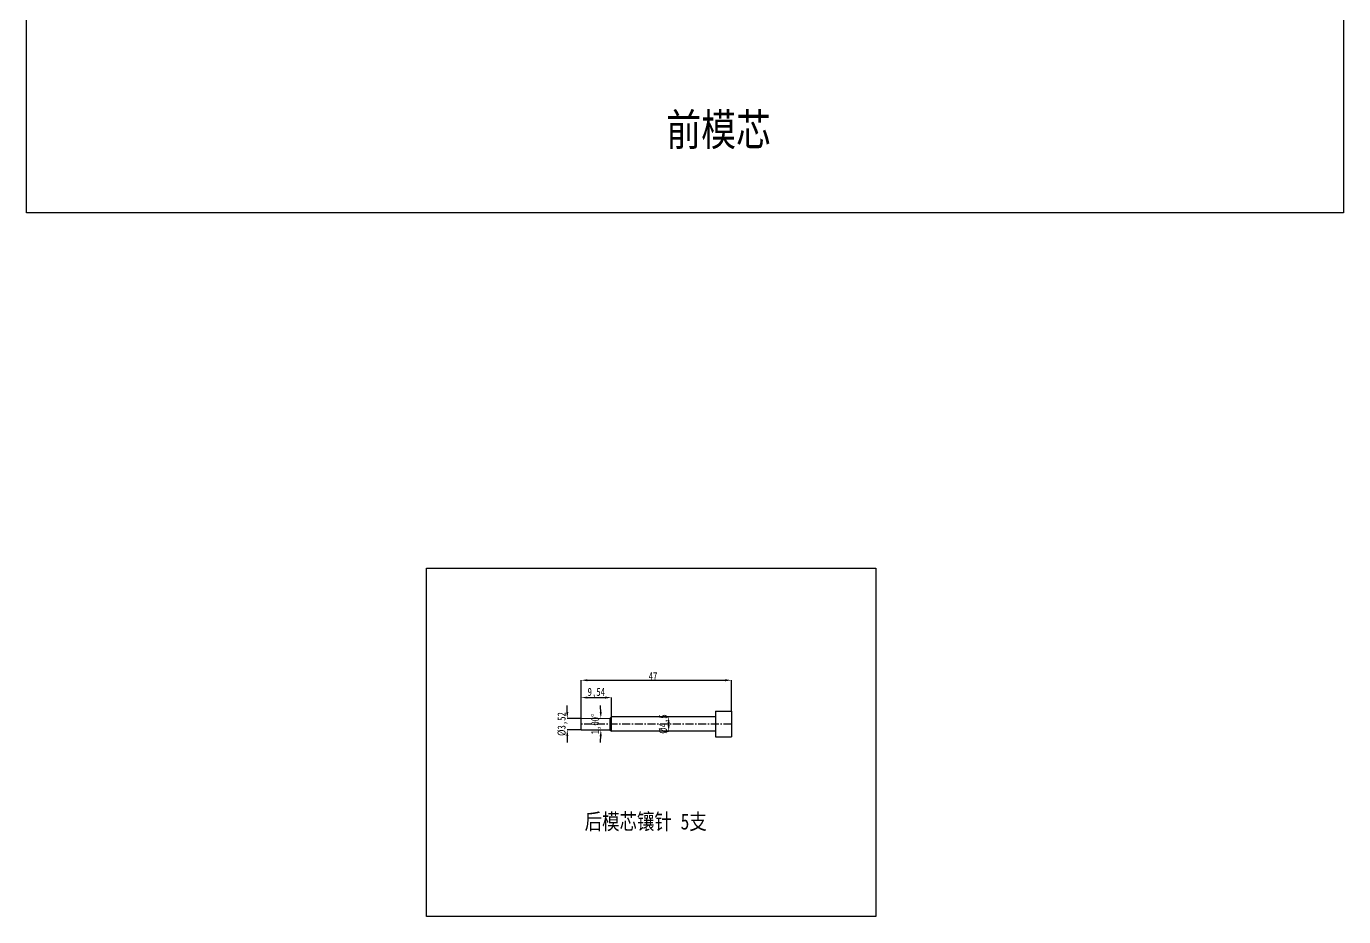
# Model space of a CAD drawing. Header units: millimetres. Extents: x 629 to 2024, y -4394 to 1386.
# Drawn here: x 1059 to 1470.6, y -2366.1 to -2087.8 of the extents above; entities that cross this region are included whole.
import ezdxf

# ---------------------------------------------------------------- set-up
doc = ezdxf.new("R2010")
doc.units = ezdxf.units.MM
doc.header["$LTSCALE"] = 16.335
doc.header["$PDMODE"] = 3
doc.header["$PDSIZE"] = 0.3125
doc.linetypes.add('CENTER', pattern=[0.6, 0.375, -0.075, 0.075, -0.075])
doc.layers.get('0').update_dxf_attribs({"linetype": 'CONTINUOUS'})
doc.layers.get('Defpoints').update_dxf_attribs({"linetype": 'CONTINUOUS'})
doc.layers.add('dim', color=4, linetype='CONTINUOUS', lineweight=9)
doc.styles.get("Standard").update_dxf_attribs({"font": 'txt', "width": 0.8})
doc.dimstyles.new('副本 ISO-25-1', dxfattribs={"dimtxt": 5, "dimasz": 5, "dimexe": 0, "dimexo": 0, "dimgap": 0, "dimtad": 1, "dimtxsty": 'Standard', "dimcen": 0, "dimclrd": 4, "dimclre": 4, "dimclrt": 6, "dimazin": 0, "dimtfac": 1, "dimtofl": 0, "dimtmove": 0, "dimatfit": 3, "dimfxl": 0, "dimarcsym": 0})

# ---------------------------------------------------------------- blocks, each defined once
blk = doc.blocks.new('*D367')
at = {"layer": 'Defpoints', "color": 0}
for p in [(1232.35, -2304.1), (1241.39, -2304.03), (1232.35, -2307.62), (1238.53, -2306.47), (1241.39, -2307.7)]:
    blk.add_point(p, dxfattribs=at)
at = {"layer": 'dim', "color": 4, "linetype": 'Continuous', "lineweight": -2}
for start, end in [(1.0517, 1.6033), (358.3967, 358.9483)]:
    blk.add_arc((1030.81, -2305.86), 207.72, start, end, dxfattribs=at)
at = {"layer": 'dim', "color": 4}
for points in [[(1238.83, -2302.05), (1238.17, -2302.06), (1238.53, -2304.05)], [(1238.17, -2309.67), (1238.83, -2309.68), (1238.53, -2307.68)]]:
    blk.add_solid(points, dxfattribs=at)
at = {"layer": 'dim', "color": 6, "insert": (1237.07, -2305.86), "char_height": 2.5, "attachment_point": 5, "rotation": 90}
blk.add_mtext('1,00°', dxfattribs=at)
blk = doc.blocks.new('*D368')
at = {"layer": 'Defpoints', "color": 0}
for p in [(1232.35, -2304.1), (1228.04, -2307.62), (1232.32, -2307.62)]:
    blk.add_point(p, dxfattribs=at)
at = {"layer": 'dim', "color": 4, "linetype": 'Continuous', "lineweight": -2}
for p, q in [((1228.04, -2302.1), (1228.04, -2300.1)), ((1232.35, -2304.1), (1228.04, -2304.1)), ((1232.32, -2307.62), (1228.04, -2307.62)), ((1228.04, -2309.62), (1228.04, -2311.62))]:
    blk.add_line(p, q, dxfattribs=at)
at = {"layer": 'dim', "color": 4}
for points in [[(1227.71, -2302.1), (1228.38, -2302.1), (1228.04, -2304.1)], [(1227.71, -2309.62), (1228.38, -2309.62), (1228.04, -2307.62)]]:
    blk.add_solid(points, dxfattribs=at)
at = {"layer": 'dim', "color": 6, "insert": (1226.58, -2305.86), "char_height": 2.5, "attachment_point": 5, "rotation": 90}
blk.add_mtext('%%c3,52', dxfattribs=at)
blk = doc.blocks.new('*D369')
at = {"layer": 'Defpoints', "color": 0}
for p in [(1241.88, -2297.59), (1241.88, -2303.61), (1232.35, -2305.86)]:
    blk.add_point(p, dxfattribs=at)
at = {"layer": 'dim', "color": 4, "linetype": 'Continuous', "lineweight": -2}
for p, q in [((1232.35, -2305.86), (1232.35, -2297.59)), ((1234.35, -2297.59), (1239.88, -2297.59)), ((1241.88, -2303.61), (1241.88, -2297.59))]:
    blk.add_line(p, q, dxfattribs=at)
at = {"layer": 'dim', "color": 4}
for points in [[(1234.35, -2297.25), (1234.35, -2297.92), (1232.35, -2297.59)], [(1239.88, -2297.25), (1239.88, -2297.92), (1241.88, -2297.59)]]:
    blk.add_solid(points, dxfattribs=at)
at = {"layer": 'dim', "color": 6, "insert": (1237.12, -2296.13), "char_height": 2.5, "attachment_point": 5}
blk.add_mtext('9,54', dxfattribs=at)
blk = doc.blocks.new('*D370')
at = {"layer": 'Defpoints', "color": 0}
for p in [(1279.34, -2292.17), (1232.35, -2304.11), (1279.34, -2301.86)]:
    blk.add_point(p, dxfattribs=at)
at = {"layer": 'dim', "color": 4, "linetype": 'Continuous', "lineweight": -2}
for p, q in [((1232.35, -2304.11), (1232.35, -2292.17)), ((1234.35, -2292.17), (1277.34, -2292.17)), ((1279.34, -2301.86), (1279.34, -2292.17))]:
    blk.add_line(p, q, dxfattribs=at)
at = {"layer": 'dim', "color": 4}
for points in [[(1234.35, -2291.83), (1234.35, -2292.5), (1232.35, -2292.17)], [(1277.34, -2291.83), (1277.34, -2292.5), (1279.34, -2292.17)]]:
    blk.add_solid(points, dxfattribs=at)
at = {"layer": 'dim', "color": 6, "insert": (1254.82, -2290.92), "char_height": 2.5, "attachment_point": 5}
blk.add_mtext('47', dxfattribs=at)
blk = doc.blocks.new('*D371')
at = {"layer": 'Defpoints', "color": 0}
for p in [(1258.11, -2303.61), (1258.11, -2308.11), (1259.72, -2308.11)]:
    blk.add_point(p, dxfattribs=at)
at = {"layer": 'dim', "color": 4, "linetype": 'Continuous', "lineweight": -2}
for p, q in [((1258.11, -2303.61), (1259.72, -2303.61)), ((1258.11, -2308.11), (1259.72, -2308.11)), ((1259.72, -2305.61), (1259.72, -2306.11))]:
    blk.add_line(p, q, dxfattribs=at)
at = {"layer": 'dim', "color": 4}
for points in [[(1259.39, -2305.61), (1260.06, -2305.61), (1259.72, -2303.61)], [(1259.39, -2306.11), (1260.06, -2306.11), (1259.72, -2308.11)]]:
    blk.add_solid(points, dxfattribs=at)
at = {"layer": 'dim', "color": 6, "insert": (1258.27, -2305.86), "char_height": 2.5, "attachment_point": 5, "rotation": 90}
blk.add_mtext('%%c4,5', dxfattribs=at)

msp = doc.modelspace()

# ---------------------------------------------------------------- linework, layer by layer
at = {"color": 7, "linetype": 'Continuous'}
for p, q in [((1232.348, -2304.104), (1241.392, -2304.026)), ((1232.348, -2307.621), (1232.348, -2304.105)), ((1241.393, -2304.104), (1241.884, -2303.613)), ((1241.393, -2304.104), (1241.393, -2307.622)), ((1241.884, -2308.113), (1241.884, -2303.613)), ((1274.343, -2303.613), (1241.884, -2303.613)), ((1274.343, -2301.863), (1279.343, -2301.863)), ((1274.343, -2301.865), (1274.343, -2309.862)), ((1279.343, -2301.863), (1279.343, -2309.863)), ((1232.348, -2307.622), (1241.392, -2307.701)), ((1241.393, -2307.622), (1241.884, -2308.113)), ((1274.343, -2308.113), (1241.884, -2308.113)), ((1274.343, -2309.863), (1279.343, -2309.863))]:
    msp.add_line(p, q, dxfattribs=at)
at = {"color": 1, "linetype": 'CENTER', "ltscale": 0.403776}
msp.add_line((1279.343, -2305.863), (1232.348, -2305.863), dxfattribs=at)
for points in [[(1059.043, -1704.941), (1470.613, -1704.941), (1470.613, -2146.095), (1059.043, -2146.095)], [(1184.024, -2257.147), (1324.5, -2257.147), (1324.5, -2366.065), (1184.024, -2366.065)]]:
    msp.add_lwpolyline(points, close=True)

# ---------------------------------------------------------------- texts
at = {"char_height": 15, "width": 325.32345, "attachment_point": 1}
for s, insert in [('{\\fSimSun|b0|i0|c134|p2;\\H0.66667x;前模芯\\P\\H1.5x;      }', (1258.955, -2115.08)), ('{\\fSimSun|b0|i0|c134|p2;\\H0.33333x;后模芯镶针 5支\\P\\H3x;      }', (1233.463, -2333.818))]:
    msp.add_mtext(s, dxfattribs=dict(at, insert=insert))

# ---------------------------------------------------------------- dimensions: what is measured, and where the dimension line sits
at = {"layer": 'dim'}
for base, p1, p2, picture, middle in [((1279.343, -2292.1665), (1232.3477, -2304.1051), (1279.343, -2301.8632), '*D370', (1254.8188, -2292.1665)), ((1241.884, -2297.587), (1232.348, -2305.863), (1241.884, -2303.613), '*D369', (1237.116, -2297.587))]:
    dim = msp.add_linear_dim(base=base, p1=p1, p2=p2, dimstyle='副本 ISO-25-1', override={"dimtxt": 2.5, "dimasz": 2, "dimfxl": 1.25, "dimarcsym": 1}, dxfattribs=at)
    dim.commit()
    dim.dimension.update_dxf_attribs({"geometry": picture, "text_midpoint": middle, "dimtype": 160})
for base, p1, p2, picture, middle in [((1228.042, -2307.622), (1232.348, -2304.104), (1232.317, -2307.622), '*D368', (1228.042, -2305.863)), ((1259.724, -2308.113), (1258.113, -2303.613), (1258.113, -2308.113), '*D371', (1259.724, -2305.863))]:
    dim = msp.add_linear_dim(base=base, p1=p1, p2=p2, angle=90, text='%%c<>', dimstyle='副本 ISO-25-1', override={"dimtxt": 2.5, "dimasz": 2, "dimfxl": 1.25, "dimarcsym": 1}, dxfattribs=at)
    dim.commit()
    dim.dimension.update_dxf_attribs({"geometry": picture, "text_midpoint": middle, "dimtype": 160})
dim = msp.add_angular_dim_2l(base=(1238.5324, -2306.4674), line1=((1232.3477, -2307.6219), (1241.3924, -2307.7009)), line2=((1232.3477, -2304.1044), (1241.3924, -2304.0255)), dimstyle='副本 ISO-25-1', override={"dimtxt": 2.5, "dimasz": 2, "dimfxl": 1.25, "dimarcsym": 1}, dxfattribs=at)
dim.commit()
dim.dimension.update_dxf_attribs({"geometry": '*D367', "text_midpoint": (1238.5333, -2305.8632), "dimtype": 162})

doc.saveas('drawing.dxf')
